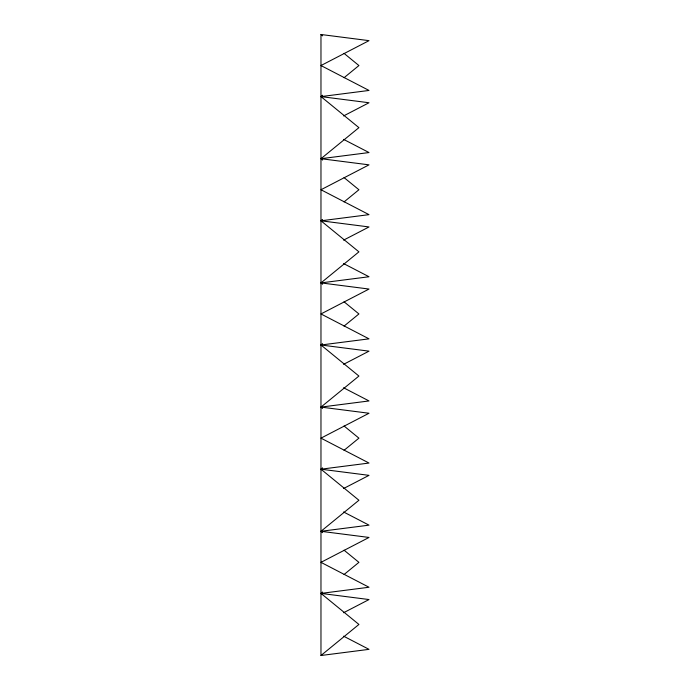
<?xml version="1.0" encoding="UTF-8"?>
<svg xmlns="http://www.w3.org/2000/svg" width="690" height="690" viewBox="0 0 690 690"><rect width="100%" height="100%" fill="white"/><g stroke="black" fill="none" stroke-linecap="round" stroke-linejoin="round"><path stroke-width="1.03" d="M322.618 95.246L320.971 96.6L358.921 127.65L320.971 158.7L322.618 160.054M344.069 77.703L358.921 65.55L344.069 53.397M322.618 219.446L320.971 220.8L358.921 251.85L320.971 282.9L322.618 284.254M344.069 201.903L358.921 189.75L344.069 177.597M322.618 343.646L320.971 345L358.921 376.05L320.971 407.1L322.618 408.454M344.069 326.103L358.921 313.95L344.069 301.797M322.618 467.846L320.971 469.2L358.921 500.25L320.971 531.3L322.618 532.654M344.069 450.303L358.921 438.15L344.069 425.997M322.618 592.046L320.971 593.4L358.921 624.45L320.971 655.5L320.971 34.5L369.029 40.65L320.971 65.55L369.029 90.45L320.971 96.6L369.029 102.75L343.586 115.929M344.069 574.503L358.921 562.35L344.069 550.197M343.586 240.129L369.029 226.95L320.971 220.8L369.029 214.65L320.971 189.75L369.029 164.85L320.971 158.7L369.029 152.55L343.586 139.371M343.586 364.329L369.029 351.15L320.971 345L369.029 338.85L320.971 313.95L369.029 289.05L320.971 282.9L369.029 276.75L343.586 263.571M343.586 488.529L369.029 475.35L320.971 469.2L369.029 463.05L320.971 438.15L369.029 413.25L320.971 407.1L369.029 400.95L343.586 387.771M343.586 612.729L369.029 599.55L320.971 593.4L369.029 587.25L320.971 562.35L369.029 537.45L320.971 531.3L369.029 525.15L343.586 511.971M320.971 655.5L369.029 649.35L343.586 636.171M320.971 34.5L322.618 35.854"/></g></svg>
